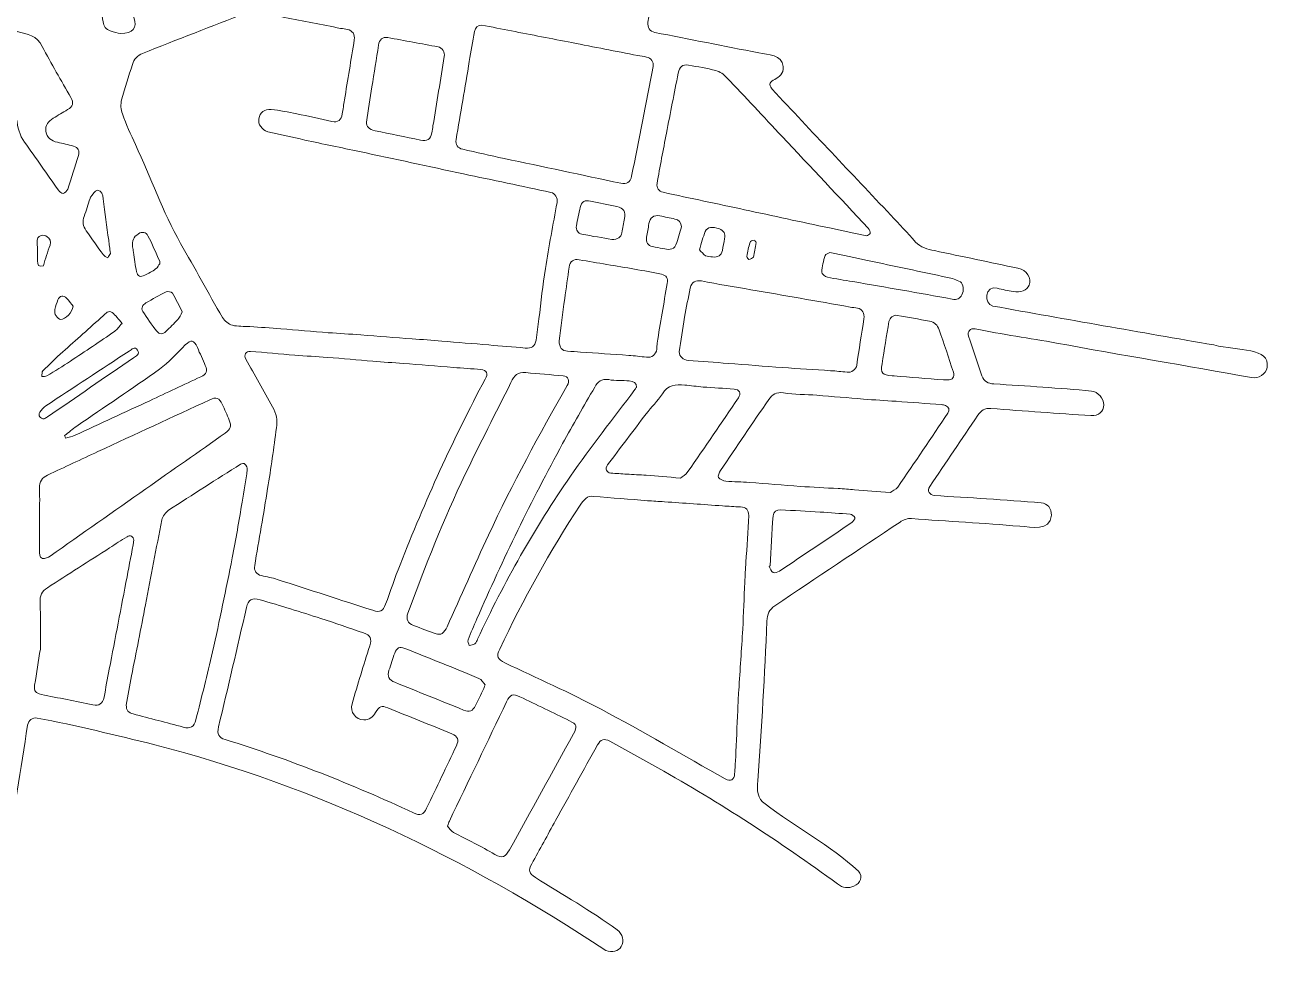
# Model space of a CAD drawing. Header units: centimetres. Extents: x 0 to 243, y -122 to 0.
# Drawn here: x 139 to 243.4, y -121.7 to -42.2 of the extents above; entities that cross this region are included whole.
import ezdxf

# ---------------------------------------------------------------- set-up
doc = ezdxf.new("R2010")
doc.units = ezdxf.units.CM
doc.header["$MEASUREMENT"] = 0
doc.layers.add('Layer 1', color=7, linetype='Continuous', lineweight=0)

msp = doc.modelspace()

# ---------------------------------------------------------------- linework, layer by layer
at = {"layer": 'Layer 1'}
for points, knots in [([(0.38, -96.47), (0.6, -95.97), (0.98, -95.77), (1.52, -95.77), (3.5, -95.76), (5.47, -95.73), (7.45, -95.69), (12.8, -95.57), (18.15, -95.08), (23.46, -94.4), (23.82, -94.34), (24.03, -93.98), (23.96, -93.6), (23.58, -91.36), (23.23, -89.11), (22.88, -86.87), (22.82, -86.51), (22.49, -86.22), (22.04, -86.41), (19.2, -87.61), (16.34, -88.74), (13.5, -89.94), (11.76, -90.75), (10.23, -91.97), (8.63, -93.03), (8.19, -93.32), (7.71, -93.41), (7.25, -93.15), (6.65, -92.81), (6.68, -91.93), (7.32, -91.48), (12.34, -88.02), (17.31, -84.5), (22.03, -80.62), (25.75, -77.58), (25.19, -78.75), (22.47, -75.27), (21.63, -74.26), (20.78, -73.25), (19.95, -72.22), (19.55, -71.73), (19.3, -71.68), (18.77, -72), (16.49, -73.39), (14.21, -74.78), (11.92, -76.16), (11.29, -76.54), (10.75, -76.49), (10.38, -76.07), (9.96, -75.61), (10.03, -74.97), (10.61, -74.57), (23.29, -67.44), (34.66, -57.93), (43.49, -46.32), (43.82, -45.89), (43.8, -45.6), (43.37, -45.26), (34.62, -38.23), (25.87, -31.2), (17.12, -24.17), (15.27, -22.68), (13.42, -21.19), (11.57, -19.7), (11.05, -19.28), (10.86, -18.84), (11.02, -18.36), (11.6, -16.84), (13.01, -18.37), (13.78, -18.89), (16.59, -21.13), (19.38, -23.39), (22.18, -25.64), (22.49, -25.89), (22.82, -25.92), (23.17, -25.82), (27.45, -24.66), (31.72, -23.46), (36.01, -22.33), (36.59, -22.17), (36.75, -21.89), (36.61, -21.3), (36.24, -19.83), (35.87, -18.35), (35.5, -16.88), (35.37, -16.38), (35.05, -16.2), (34.56, -16.34), (31.81, -17.09), (29.07, -17.85), (26.32, -18.59), (25.85, -18.72), (25.37, -18.86), (24.95, -18.44), (24.37, -17.85), (24.47, -16.99), (25.23, -16.7), (33.04, -14.38), (40.95, -12.39), (48.8, -10.21), (49.35, -10.06), (49.53, -9.76), (49.38, -9.21), (49.11, -8.21), (48.83, -7.2), (48.54, -6.2), (48.4, -5.69), (48.12, -5.53), (47.65, -5.66), (44.07, -6.67), (40.48, -7.68), (36.9, -8.69), (34.74, -9.3), (32.58, -9.91), (30.42, -10.51), (29.69, -10.83), (28.68, -9.93), (29.17, -9.21), (29.39, -8.92), (29.71, -8.64), (30.03, -8.54), (38.93, -6.06), (47.79, -3.41), (56.72, -1.1), (58.81, -0.87), (57.71, -4.34), (59.34, -3.94), (61.73, -3.3), (64.11, -2.65), (66.5, -2.01), (66.97, -1.88), (67.45, -1.72), (67.88, -2.14), (69.36, -3.94), (66.36, -4.24), (65.21, -4.61), (63.49, -5.08), (61.77, -5.54), (60.06, -6.01), (59.46, -6.17), (59.33, -6.44), (59.51, -7.07), (59.65, -7.54), (59.77, -8.02), (59.92, -8.49), (60.07, -8.97), (60.38, -9.13), (60.85, -8.99), (62.21, -8.61), (63.58, -8.23), (64.94, -7.86), (66.19, -7.45), (66.9, -9.39), (65.63, -9.85), (64.78, -10.15), (63.9, -10.38), (63.04, -10.63), (62.5, -10.79), (61.96, -10.92), (61.43, -11.07), (60.97, -11.2), (60.79, -11.52), (60.93, -11.98), (61.17, -12.8), (61.41, -13.63), (61.65, -14.45), (61.82, -15.02), (62.11, -15.17), (62.65, -15.02), (73.12, -12.16), (83.59, -9.3), (94.05, -6.43), (94.85, -6.21), (94.95, -6.05), (94.75, -5.25), (94.45, -4.09), (94.14, -2.92), (93.85, -1.76), (93.68, -1.11), (93.92, -0.51), (94.37, -0.33), (94.95, -0.11), (95.56, -0.51), (95.76, -1.24), (95.97, -1.87), (95.97, -2.83), (96.78, -2.99), (111.83, -6.73), (116.97, -12.9), (126.98, -23.62), (127.61, -24.2), (128.17, -25.18), (129.1, -25.26), (131.53, -25.24), (133.97, -25.18), (136.41, -25.14), (137.27, -25.12), (138.13, -25.13), (138.99, -25.07), (139.3, -25.05), (139.65, -24.95), (139.91, -24.78), (140.27, -24.54), (140.57, -24.19), (140.88, -23.88), (141.15, -23.6), (141.14, -23.29), (140.89, -23), (139.49, -21.31), (138.08, -19.63), (136.68, -17.93), (136, -16.86), (133.13, -14.68), (135.33, -13.84), (136.7, -13.48), (137.37, -16.49), (138.45, -15.46), (143.29, -11.72), (148.11, -7.96), (152.97, -4.25), (153.51, -3.84), (154.05, -3.81), (154.43, -4.13), (155.08, -4.68), (154.91, -5.47), (154.35, -5.91), (152.66, -7.25), (150.94, -8.55), (149.24, -9.87), (148.85, -10.16), (148.78, -10.49), (149.09, -10.88), (150.31, -12.41), (151.51, -13.95), (152.76, -15.45), (153.14, -15.88), (153.33, -15.9), (153.76, -15.55), (157.47, -12.59), (161.16, -9.58), (164.87, -6.62), (165.28, -6.29), (165.74, -5.99), (166.33, -6.07), (166.64, -6.11), (166.82, -6.21), (166.85, -6.55), (166.92, -7.22), (166.76, -7.72), (166.18, -8.16), (163.78, -10.04), (161.42, -11.98), (159.04, -13.89), (158.2, -14.56), (157.36, -15.23), (156.52, -15.89), (156.02, -16.29), (155.98, -16.55), (156.38, -17.06), (159.5, -21.15), (162.59, -25.29), (165.74, -29.36), (166.06, -29.78), (166.33, -29.84), (166.74, -29.54), (175.52, -22.96), (184.31, -16.39), (193.1, -9.82), (197.15, -6.84), (201.13, -3.73), (205.23, -0.82), (205.81, -0.47), (206.38, -0.63), (206.69, -1.17), (206.94, -1.61), (206.78, -2.3), (206.32, -2.64), (204.13, -4.29), (201.93, -5.93), (199.73, -7.57), (197.58, -9.18), (195.43, -10.79), (193.28, -12.4), (192.76, -12.79), (192.71, -13.08), (193.05, -13.63), (196.45, -19.19), (199.85, -24.76), (203.25, -30.33), (203.54, -30.8), (203.9, -31.04), (204.49, -31.03), (207.88, -30.94), (211.28, -31.11), (214.67, -31.29), (215.12, -31.31), (215.58, -31.4), (215.81, -31.87), (216.12, -32.5), (215.65, -33.22), (214.91, -33.23), (214.41, -33.23), (213.9, -33.18), (213.39, -33.16), (206.8, -32.93), (200.19, -32.75), (193.6, -33.35), (192.98, -33.4), (192.77, -33.64), (192.6, -34.54), (192.14, -37.01), (191.69, -39.48), (191.24, -41.95), (191.17, -42.37), (191.41, -42.72), (191.81, -42.8), (194.72, -43.37), (197.62, -43.95), (200.53, -44.51), (201.34, -44.66), (202.47, -44.67), (202.57, -45.65), (202.73, -46.95), (200.86, -46.63), (201.67, -47.57), (204.96, -51.12), (208.3, -54.61), (211.61, -58.14), (212.31, -58.89), (213.01, -59.64), (213.69, -60.39), (214.12, -60.87), (214.7, -60.99), (215.27, -61.11), (217.61, -61.61), (219.95, -62.09), (222.28, -62.59), (223.02, -62.75), (223.44, -63.4), (223.21, -64.01), (223.05, -64.44), (222.5, -64.67), (221.88, -64.55), (221.43, -64.47), (220.98, -64.37), (220.53, -64.27), (219.55, -63.98), (219.34, -65.61), (220.18, -65.76), (226.35, -66.89), (232.53, -67.95), (238.71, -69.03), (240.77, -69.55), (243.44, -69.21), (243.19, -70.91), (243.07, -71.48), (242.49, -71.87), (241.88, -71.77), (236.44, -70.77), (230.97, -69.88), (225.53, -68.87), (223.25, -68.47), (220.97, -68.14), (218.7, -67.68), (218.29, -67.6), (218.01, -67.89), (218.14, -68.28), (218.51, -69.39), (218.88, -70.5), (219.25, -71.61), (219.42, -72.09), (219.8, -72.27), (220.27, -72.3), (223, -72.48), (225.73, -72.64), (228.45, -72.9), (228.97, -72.95), (229.5, -73.54), (229.49, -74.05), (229.47, -74.62), (229.06, -75), (228.41, -74.96), (225.61, -74.78), (222.81, -74.57), (220.02, -74.36), (219.51, -74.29), (219.18, -74.55), (218.92, -74.93), (217.57, -76.92), (216.22, -78.91), (214.89, -80.9), (214.6, -81.3), (214.89, -81.61), (215.28, -81.66), (216.73, -81.77), (218.19, -81.84), (219.65, -81.94), (221.18, -82.04), (222.7, -82.16), (224.23, -82.28), (224.77, -82.32), (225.11, -82.74), (225.09, -83.32), (224.98, -84.76), (223.4, -84.26), (222.43, -84.25), (219.41, -83.97), (216.38, -83.84), (213.36, -83.59), (213.04, -83.57), (212.66, -83.71), (212.39, -83.89), (208.88, -86.22), (205.39, -88.57), (201.89, -90.91), (201.42, -91.22), (201.24, -91.64), (201.22, -92.2), (201.05, -96.68), (200.76, -101.15), (200.47, -105.62), (200.36, -106.35), (200.4, -107.12), (201.07, -107.55), (203.63, -109.48), (206.52, -111.01), (208.89, -113.18), (209.3, -113.65), (209.1, -114.21), (208.52, -114.45), (208.03, -114.66), (207.61, -114.6), (207.15, -114.26), (202.31, -110.72), (197.29, -107.46), (192.07, -104.51), (190.74, -103.75), (189.39, -103.03), (188.04, -102.29), (187.56, -102.03), (187.28, -102.11), (187, -102.6), (185.83, -104.71), (184.66, -106.82), (183.49, -108.93), (182.82, -110.15), (182.16, -111.36), (181.49, -112.57), (181.18, -113.14), (181.24, -113.37), (181.79, -113.72), (184.08, -115.18), (186.46, -116.5), (188.65, -118.11), (189.12, -118.46), (189.26, -119.07), (189, -119.5), (188.76, -119.91), (188.23, -120.06), (187.69, -119.84), (176.07, -112.12), (163.38, -106.05), (149.85, -102.58), (146.57, -101.8), (143.3, -100.94), (139.98, -100.34), (139.6, -100.28), (139.25, -100.53), (139.19, -100.93), (138.61, -104.63), (138.02, -108.32), (137.4, -112.01), (137.17, -113.19), (135.48, -113.22), (135.55, -111.88), (135.77, -109.82), (136.15, -107.78), (136.46, -105.73), (136.49, -105.58), (136.42, -105.32), (136.31, -105.26), (131.32, -107.77), (126.38, -111.8), (121.46, -114.76), (120.76, -115.21), (120.67, -115.84), (120.65, -116.55), (120.61, -117.89), (120.59, -119.24), (120.56, -120.58), (120.55, -121.22), (120.16, -121.66), (119.6, -121.65), (119.06, -121.64), (118.69, -121.23), (118.71, -120.58), (118.78, -117.93), (118.86, -115.29), (118.96, -112.64), (118.98, -112.08), (118.78, -111.7), (118.29, -111.43), (115.28, -109.79), (112.27, -108.13), (109.27, -106.47), (108.6, -106.1), (108.34, -106.21), (108.12, -106.97), (107.84, -107.91), (107.57, -108.86), (107.27, -109.8), (107.15, -110.17), (107.04, -110.55), (106.54, -110.63), (105.98, -110.72), (105.53, -110.48), (105.29, -110.05), (105.14, -109.77), (105.2, -109.32), (105.29, -108.98), (106.29, -105.45), (107.35, -101.93), (108.39, -98.4), (108.52, -97.97), (108.42, -97.68), (108.1, -97.43), (107.75, -97.16), (107.39, -97.04), (106.98, -97.33), (106.14, -97.92), (105.3, -98.51), (104.45, -99.1), (103.49, -99.77), (102.55, -100.46), (101.56, -101.09), (100.9, -101.51), (100.54, -102.06), (100.35, -102.82), (99.45, -106.25), (98.54, -109.69), (97.59, -113.1), (97.28, -114.05), (96.94, -114.99), (96.54, -115.91), (96.03, -117.17), (94.3, -116.49), (94.71, -115.25), (94.85, -114.72), (95.03, -114.2), (95.19, -113.67), (95.31, -113.27), (95.11, -113), (94.7, -113.05), (94.08, -113.21), (92.92, -113.06), (93.11, -114.02), (93.27, -115.07), (93.45, -116.11), (93.56, -117.17), (93.7, -118.56), (91.9, -118.69), (91.7, -117.32), (91.01, -113.26), (90.08, -109.25), (88.83, -105.32), (88.65, -104.76), (88.41, -104.63), (87.85, -104.8), (86.82, -105.12), (85.8, -105.44), (84.77, -105.76), (84.3, -105.9), (84.13, -106.22), (84.27, -106.69), (84.72, -108.22), (85.19, -109.75), (85.63, -111.29), (85.82, -111.91), (85.59, -112.38), (85.07, -112.56), (83.12, -113.05), (84.07, -109.98), (82.49, -110.49), (77.95, -111.55), (73.41, -112.61), (68.86, -113.67), (68.43, -113.78), (68.22, -114.15), (68.29, -114.61), (68.46, -115.89), (68.61, -117.18), (68.76, -118.46), (68.8, -118.77), (68.84, -119.09), (68.84, -119.4), (68.92, -120.62), (67.14, -120.86), (66.98, -119.59), (66.65, -116.93), (66.26, -114.28), (65.84, -111.64), (65.83, -111), (65.56, -110.53), (64.89, -110.67), (56.17, -112.4), (47.31, -113.47), (38.44, -114.01), (33.27, -114.19), (28.1, -114.42), (22.93, -114.27), (22.57, -114.25), (22.22, -114.14), (22.08, -113.75), (21.93, -113.31), (22.08, -112.89), (22.53, -112.68), (22.85, -112.52), (23.22, -112.42), (23.58, -112.42), (26.18, -112.39), (28.79, -112.42), (31.4, -112.35), (35.19, -111.09), (38.9, -109.33), (42.66, -107.9), (43.25, -107.66), (43.42, -107.4), (43.28, -106.78), (42.65, -103.84), (42, -100.91), (41.37, -97.98), (41.1, -96.75), (40.84, -95.52), (40.58, -94.3), (40.48, -93.84), (40.21, -93.63), (39.75, -93.72), (34.86, -94.72), (29.93, -95.5), (24.98, -96.19), (19.28, -96.9), (13.56, -97.43), (7.82, -97.67), (5.72, -97.74), (3.62, -97.78), (1.52, -97.85), (0.97, -97.87), (0.6, -97.65), (0.38, -97.16), (0.38, -96.93), (0.38, -96.7), (0.38, -96.47)], [0, 0, 0, 0, 1, 1, 1, 2, 2, 2, 3, 3, 3, 4, 4, 4, 5, 5, 5, 6, 6, 6, 7, 7, 7, 8, 8, 8, 9, 9, 9, 10, 10, 10, 11, 11, 11, 12, 12, 12, 13, 13, 13, 14, 14, 14, 15, 15, 15, 16, 16, 16, 17, 17, 17, 18, 18, 18, 19, 19, 19, 20, 20, 20, 21, 21, 21, 22, 22, 22, 23, 23, 23, 24, 24, 24, 25, 25, 25, 26, 26, 26, 27, 27, 27, 28, 28, 28, 29, 29, 29, 30, 30, 30, 31, 31, 31, 32, 32, 32, 33, 33, 33, 34, 34, 34, 35, 35, 35, 36, 36, 36, 37, 37, 37, 38, 38, 38, 39, 39, 39, 40, 40, 40, 41, 41, 41, 42, 42, 42, 43, 43, 43, 44, 44, 44, 45, 45, 45, 46, 46, 46, 47, 47, 47, 48, 48, 48, 49, 49, 49, 50, 50, 50, 51, 51, 51, 52, 52, 52, 53, 53, 53, 54, 54, 54, 55, 55, 55, 56, 56, 56, 57, 57, 57, 58, 58, 58, 59, 59, 59, 60, 60, 60, 61, 61, 61, 62, 62, 62, 63, 63, 63, 64, 64, 64, 65, 65, 65, 66, 66, 66, 67, 67, 67, 68, 68, 68, 69, 69, 69, 70, 70, 70, 71, 71, 71, 72, 72, 72, 73, 73, 73, 74, 74, 74, 75, 75, 75, 76, 76, 76, 77, 77, 77, 78, 78, 78, 79, 79, 79, 80, 80, 80, 81, 81, 81, 82, 82, 82, 83, 83, 83, 84, 84, 84, 85, 85, 85, 86, 86, 86, 87, 87, 87, 88, 88, 88, 89, 89, 89, 90, 90, 90, 91, 91, 91, 92, 92, 92, 93, 93, 93, 94, 94, 94, 95, 95, 95, 96, 96, 96, 97, 97, 97, 98, 98, 98, 99, 99, 99, 100, 100, 100, 101, 101, 101, 102, 102, 102, 103, 103, 103, 104, 104, 104, 105, 105, 105, 106, 106, 106, 107, 107, 107, 108, 108, 108, 109, 109, 109, 110, 110, 110, 111, 111, 111, 112, 112, 112, 113, 113, 113, 114, 114, 114, 115, 115, 115, 116, 116, 116, 117, 117, 117, 118, 118, 118, 119, 119, 119, 120, 120, 120, 121, 121, 121, 122, 122, 122, 123, 123, 123, 124, 124, 124, 125, 125, 125, 126, 126, 126, 127, 127, 127, 128, 128, 128, 129, 129, 129, 130, 130, 130, 131, 131, 131, 132, 132, 132, 133, 133, 133, 134, 134, 134, 135, 135, 135, 136, 136, 136, 137, 137, 137, 138, 138, 138, 139, 139, 139, 140, 140, 140, 141, 141, 141, 142, 142, 142, 143, 143, 143, 144, 144, 144, 145, 145, 145, 146, 146, 146, 147, 147, 147, 148, 148, 148, 149, 149, 149, 150, 150, 150, 151, 151, 151, 152, 152, 152, 153, 153, 153, 154, 154, 154, 155, 155, 155, 156, 156, 156, 157, 157, 157, 158, 158, 158, 159, 159, 159, 160, 160, 160, 161, 161, 161, 162, 162, 162, 163, 163, 163, 164, 164, 164, 165, 165, 165, 166, 166, 166, 167, 167, 167, 168, 168, 168, 169, 169, 169, 170, 170, 170, 171, 171, 171, 172, 172, 172, 173, 173, 173, 174, 174, 174, 175, 175, 175, 176, 176, 176, 177, 177, 177, 178, 178, 178, 179, 179, 179, 180, 180, 180, 181, 181, 181, 182, 182, 182, 183, 183, 183, 184, 184, 184, 185, 185, 185, 186, 186, 186, 187, 187, 187, 188, 188, 188, 189, 189, 189, 190, 190, 190, 191, 191, 191, 192, 192, 192, 193, 193, 193, 194, 194, 194, 195, 195, 195, 196, 196, 196, 197, 197, 197, 198, 198, 198, 199, 199, 199, 200, 200, 200, 201, 201, 201, 202, 202, 202, 203, 203, 203, 204, 204, 204, 205, 205, 205, 206, 206, 206, 207, 207, 207, 208, 208, 208, 209, 209, 209, 210, 210, 210, 211, 211, 211, 212, 212, 212, 213, 213, 213, 214, 214, 214, 215, 215, 215, 216, 216, 216, 217, 217, 217, 217]), ([(146.95, -42.89), (148.07, -42.89), (148.39, -42.45), (148.1, -41.54), (147.95, -41.09), (147.79, -40.63), (147.65, -40.17), (147.54, -39.81), (147.38, -39.5), (146.94, -39.53), (146.11, -39.6), (145.4, -40.05), (145.36, -40.51), (145.35, -40.65), (145.35, -40.8), (145.37, -40.94), (145.41, -41.26), (145.48, -41.58), (145.52, -41.9), (145.56, -42.29), (145.78, -42.54), (146.11, -42.67), (146.44, -42.79), (146.78, -42.84), (146.95, -42.89)], [0, 0, 0, 0, 1, 1, 1, 2, 2, 2, 3, 3, 3, 4, 4, 4, 5, 5, 5, 6, 6, 6, 7, 7, 7, 8, 8, 8, 8]), ([(158.11, -41.05), (157.89, -41.09), (157.7, -41.08), (157.54, -41.15), (154.64, -42.28), (151.73, -43.42), (148.83, -44.56), (148.4, -44.73), (148.12, -45.04), (147.98, -45.49), (147.68, -46.48), (147.33, -47.46), (147.07, -48.46), (146.98, -48.82), (147.01, -49.28), (147.14, -49.64), (147.46, -50.52), (147.85, -51.37), (148.24, -52.22), (149.51, -54.98), (150.53, -57.86), (152.03, -60.51), (153.21, -62.58), (154.35, -64.67), (155.54, -66.73), (155.71, -67.01), (156.05, -67.29), (156.37, -67.37), (156.83, -67.5), (157.34, -67.45), (157.83, -67.49), (158.7, -67.54), (159.57, -67.6), (160.43, -67.67), (161.76, -67.78), (163.09, -67.9), (164.42, -68), (165.32, -68.07), (166.24, -68.11), (167.15, -68.18), (168.59, -68.29), (170.02, -68.41), (171.46, -68.52), (172.29, -68.58), (173.12, -68.63), (173.94, -68.7), (175.25, -68.81), (176.57, -68.92), (177.88, -69.03), (178.9, -69.12), (179.92, -69.19), (180.94, -69.29), (181.47, -69.34), (181.76, -69.17), (181.85, -68.62), (181.95, -68.03), (182.02, -67.43), (182.09, -66.84), (182.27, -65.43), (182.41, -64.01), (182.63, -62.61), (182.92, -60.76), (183.28, -58.92), (183.61, -57.08), (183.68, -56.69), (183.46, -56.3), (183.09, -56.23), (180.65, -55.71), (178.21, -55.19), (175.76, -54.67), (172.85, -54.05), (169.95, -53.42), (167.04, -52.8), (165.51, -52.48), (163.98, -52.16), (162.45, -51.83), (161.41, -51.6), (160.37, -51.39), (159.34, -51.13), (158.83, -51.01), (158.51, -50.48), (158.59, -50.04), (158.68, -49.54), (159.07, -49.21), (159.63, -49.27), (160.35, -49.34), (161.06, -49.49), (161.77, -49.63), (162.76, -49.83), (163.74, -50.07), (164.72, -50.28), (165.22, -50.38), (165.52, -50.15), (165.59, -49.64), (165.65, -49.25), (165.71, -48.86), (165.77, -48.47), (166.05, -46.78), (166.33, -45.1), (166.6, -43.41), (166.67, -42.98), (166.43, -42.63), (166.03, -42.55), (165.84, -42.51), (165.65, -42.49), (165.45, -42.46), (163.89, -42.15), (162.32, -41.84), (160.75, -41.54), (159.86, -41.37), (158.97, -41.21), (158.11, -41.05)], [0, 0, 0, 0, 1, 1, 1, 2, 2, 2, 3, 3, 3, 4, 4, 4, 5, 5, 5, 6, 6, 6, 7, 7, 7, 8, 8, 8, 9, 9, 9, 10, 10, 10, 11, 11, 11, 12, 12, 12, 13, 13, 13, 14, 14, 14, 15, 15, 15, 16, 16, 16, 17, 17, 17, 18, 18, 18, 19, 19, 19, 20, 20, 20, 21, 21, 21, 22, 22, 22, 23, 23, 23, 24, 24, 24, 25, 25, 25, 26, 26, 26, 27, 27, 27, 28, 28, 28, 29, 29, 29, 30, 30, 30, 31, 31, 31, 32, 32, 32, 33, 33, 33, 34, 34, 34, 35, 35, 35, 36, 36, 36, 37, 37, 37, 37]), ([(138.3, -42.72), (138.19, -42.82), (137.93, -42.92), (137.87, -43.1), (137.58, -43.89), (137.26, -44.67), (137.44, -45.56), (137.75, -47.06), (137.98, -48.57), (138.25, -50.07), (138.38, -50.75), (138.5, -51.42), (138.93, -52.01), (139.9, -53.34), (140.82, -54.7), (141.77, -56.04), (141.86, -56.18), (142.06, -56.34), (142.17, -56.32), (142.32, -56.29), (142.5, -56.1), (142.55, -55.95), (142.87, -55.01), (143.16, -54.06), (143.45, -53.12), (143.57, -52.73), (143.43, -52.46), (143.03, -52.35), (142.59, -52.22), (142.14, -52.12), (141.69, -52.02), (141.18, -51.91), (140.8, -51.65), (140.72, -51.11), (140.64, -50.6), (140.94, -50.25), (141.34, -50), (141.74, -49.75), (142.14, -49.53), (142.54, -49.28), (142.99, -49.01), (143.07, -48.72), (142.82, -48.27), (142.01, -46.84), (141.16, -45.43), (140.42, -43.97), (139.97, -43.08), (139.19, -42.93), (138.3, -42.72)], [0, 0, 0, 0, 1, 1, 1, 2, 2, 2, 3, 3, 3, 4, 4, 4, 5, 5, 5, 6, 6, 6, 7, 7, 7, 8, 8, 8, 9, 9, 9, 10, 10, 10, 11, 11, 11, 12, 12, 12, 13, 13, 13, 14, 14, 14, 15, 15, 15, 16, 16, 16, 16]), ([(177.3, -42.19), (176.97, -42.2), (176.74, -42.38), (176.68, -42.73), (176.53, -43.56), (176.39, -44.4), (176.25, -45.23), (175.88, -47.42), (175.51, -49.6), (175.14, -51.79), (175.07, -52.21), (175.26, -52.51), (175.7, -52.61), (176.86, -52.87), (178.01, -53.13), (179.17, -53.38), (182.43, -54.07), (185.7, -54.76), (188.96, -55.46), (189.45, -55.56), (189.77, -55.37), (189.87, -54.87), (190.47, -51.8), (191.07, -48.73), (191.67, -45.66), (191.74, -45.28), (191.5, -44.94), (191.12, -44.87), (190.88, -44.82), (190.63, -44.78), (190.38, -44.74), (188.54, -44.38), (186.7, -44.02), (184.86, -43.66), (183.16, -43.33), (181.47, -43), (179.78, -42.67), (178.96, -42.51), (178.14, -42.35), (177.3, -42.19)], [0, 0, 0, 0, 1, 1, 1, 2, 2, 2, 3, 3, 3, 4, 4, 4, 5, 5, 5, 6, 6, 6, 7, 7, 7, 8, 8, 8, 9, 9, 9, 10, 10, 10, 11, 11, 11, 12, 12, 12, 13, 13, 13, 13]), ([(167.62, -50.32), (167.6, -50.68), (167.84, -50.95), (168.34, -51.05), (169.61, -51.32), (170.88, -51.58), (172.15, -51.84), (172.72, -51.96), (172.98, -51.79), (173.11, -51.22), (173.15, -51.03), (173.17, -50.83), (173.2, -50.63), (173.52, -48.7), (173.83, -46.76), (174.15, -44.83), (174.21, -44.46), (173.99, -44.08), (173.63, -44.01), (172.23, -43.75), (170.82, -43.49), (169.41, -43.23), (168.97, -43.16), (168.7, -43.41), (168.63, -43.87), (168.46, -45.04), (168.26, -46.21), (168.08, -47.38), (167.93, -48.34), (167.78, -49.3), (167.62, -50.32)], [0, 0, 0, 0, 1, 1, 1, 2, 2, 2, 3, 3, 3, 4, 4, 4, 5, 5, 5, 6, 6, 6, 7, 7, 7, 8, 8, 8, 9, 9, 9, 10, 10, 10, 10]), ([(209.59, -59.87), (209.66, -59.83), (209.86, -59.77), (209.88, -59.67), (209.9, -59.54), (209.82, -59.35), (209.72, -59.24), (207.32, -56.66), (204.9, -54.1), (202.49, -51.53), (200.94, -49.88), (199.4, -48.22), (197.84, -46.59), (197.6, -46.33), (197.27, -46.09), (196.94, -46), (196.19, -45.8), (195.42, -45.69), (194.65, -45.55), (194.13, -45.46), (193.87, -45.68), (193.77, -46.22), (193.45, -47.9), (193.11, -49.57), (192.79, -51.25), (192.52, -52.66), (192.25, -54.07), (192, -55.49), (191.93, -55.84), (192.16, -56.14), (192.51, -56.22), (194.79, -56.71), (197.07, -57.19), (199.35, -57.68), (201.72, -58.19), (204.09, -58.71), (206.47, -59.21), (207.48, -59.43), (208.49, -59.64), (209.59, -59.87)], [0, 0, 0, 0, 1, 1, 1, 2, 2, 2, 3, 3, 3, 4, 4, 4, 5, 5, 5, 6, 6, 6, 7, 7, 7, 8, 8, 8, 9, 9, 9, 10, 10, 10, 11, 11, 11, 12, 12, 12, 13, 13, 13, 13]), ([(146.14, -61.36), (146.08, -60.92), (146.04, -60.58), (145.99, -60.24), (145.84, -59.09), (145.67, -57.94), (145.54, -56.78), (145.5, -56.42), (145.4, -56.06), (145.04, -56.05), (144.85, -56.05), (144.65, -56.42), (144.46, -56.62), (144.43, -56.65), (144.44, -56.7), (144.43, -56.74), (144.26, -57.24), (144.11, -57.75), (143.93, -58.24), (143.76, -58.68), (143.84, -59.06), (144.11, -59.44), (144.59, -60.11), (145.05, -60.79), (145.53, -61.45), (145.62, -61.57), (145.78, -61.64), (145.91, -61.72), (146, -61.58), (146.09, -61.44), (146.14, -61.36)], [0, 0, 0, 0, 1, 1, 1, 2, 2, 2, 3, 3, 3, 4, 4, 4, 5, 5, 5, 6, 6, 6, 7, 7, 7, 8, 8, 8, 9, 9, 9, 10, 10, 10, 10]), ([(188.2, -60.17), (188.7, -60.2), (188.97, -59.98), (189.04, -59.61), (189.11, -59.21), (189.2, -58.81), (189.28, -58.41), (189.39, -57.86), (189.18, -57.54), (188.63, -57.42), (187.89, -57.27), (187.15, -57.12), (186.42, -56.96), (185.94, -56.85), (185.67, -56.99), (185.56, -57.48), (185.44, -57.99), (185.32, -58.5), (185.23, -59.02), (185.17, -59.38), (185.37, -59.66), (185.7, -59.73), (186.57, -59.91), (187.45, -60.04), (188.2, -60.17)], [0, 0, 0, 0, 1, 1, 1, 2, 2, 2, 3, 3, 3, 4, 4, 4, 5, 5, 5, 6, 6, 6, 7, 7, 7, 8, 8, 8, 8]), ([(194.05, -59.11), (194, -58.75), (193.82, -58.53), (193.5, -58.46), (193.08, -58.37), (192.66, -58.28), (192.23, -58.2), (191.72, -58.1), (191.41, -58.33), (191.32, -58.85), (191.26, -59.23), (191.2, -59.6), (191.12, -59.97), (191.04, -60.39), (191.23, -60.7), (191.63, -60.78), (191.92, -60.83), (192.2, -60.9), (192.49, -60.94), (192.9, -61.01), (193.37, -61.13), (193.58, -60.63), (193.79, -60.14), (193.9, -59.61), (194.05, -59.11)], [0, 0, 0, 0, 1, 1, 1, 2, 2, 2, 3, 3, 3, 4, 4, 4, 5, 5, 5, 6, 6, 6, 7, 7, 7, 8, 8, 8, 8]), ([(150.27, -62.23), (150.27, -62.07), (150.28, -62.04), (150.27, -62.01), (149.94, -61.29), (149.65, -60.55), (149.28, -59.86), (149.13, -59.58), (148.82, -59.48), (148.48, -59.7), (148.08, -59.96), (147.92, -60.3), (148, -60.79), (148.02, -60.94), (148.05, -61.1), (148.07, -61.25), (148.15, -61.79), (148.21, -62.34), (148.33, -62.88), (148.41, -63.27), (148.67, -63.37), (149.02, -63.18), (149.33, -63.02), (149.65, -62.86), (149.93, -62.65), (150.1, -62.53), (150.2, -62.32), (150.27, -62.23)], [0, 0, 0, 0, 1, 1, 1, 2, 2, 2, 3, 3, 3, 4, 4, 4, 5, 5, 5, 6, 6, 6, 7, 7, 7, 8, 8, 8, 9, 9, 9, 9]), ([(195.56, -61.06), (195.72, -61.21), (195.87, -61.42), (196.08, -61.54), (196.24, -61.63), (196.46, -61.61), (196.65, -61.64), (197.1, -61.7), (197.39, -61.52), (197.48, -61.1), (197.56, -60.77), (197.6, -60.44), (197.67, -60.11), (197.77, -59.69), (197.6, -59.44), (197.23, -59.29), (196.64, -59.07), (196.22, -59.12), (196.05, -59.51), (195.85, -59.97), (195.74, -60.47), (195.56, -61.06)], [0, 0, 0, 0, 1, 1, 1, 2, 2, 2, 3, 3, 3, 4, 4, 4, 5, 5, 5, 6, 6, 6, 7, 7, 7, 7]), ([(140.51, -62.39), (140.7, -61.8), (140.85, -61.21), (141.07, -60.65), (141.19, -60.32), (141.05, -60.11), (140.84, -59.95), (140.71, -59.84), (140.48, -59.78), (140.32, -59.83), (140.06, -59.9), (139.98, -60.15), (139.99, -60.44), (140.02, -60.95), (140.03, -61.46), (140.02, -61.98), (140.01, -62.33), (140.12, -62.49), (140.51, -62.39)], [0, 0, 0, 0, 1, 1, 1, 2, 2, 2, 3, 3, 3, 4, 4, 4, 5, 5, 5, 6, 6, 6, 6]), ([(200.33, -60.42), (200.28, -60.37), (200.21, -60.23), (200.15, -60.24), (200.02, -60.25), (199.83, -60.32), (199.8, -60.41), (199.68, -60.8), (199.6, -61.2), (199.54, -61.6), (199.53, -61.68), (199.67, -61.88), (199.7, -61.87), (199.84, -61.82), (200.04, -61.76), (200.08, -61.65), (200.19, -61.28), (200.24, -60.89), (200.33, -60.42)], [0, 0, 0, 0, 1, 1, 1, 2, 2, 2, 3, 3, 3, 4, 4, 4, 5, 5, 5, 6, 6, 6, 6]), ([(206.5, -61.26), (206.39, -61.33), (206.14, -61.4), (206.1, -61.53), (205.96, -61.98), (205.85, -62.45), (205.82, -62.92), (205.82, -63.06), (206.1, -63.3), (206.29, -63.34), (206.99, -63.5), (207.71, -63.58), (208.42, -63.71), (211.2, -64.19), (213.99, -64.67), (216.76, -65.18), (217.18, -65.26), (217.4, -65.14), (217.58, -64.82), (217.76, -64.5), (217.72, -63.9), (217.45, -63.74), (217.12, -63.55), (216.74, -63.44), (216.36, -63.36), (214.13, -62.88), (211.89, -62.41), (209.66, -61.94), (208.64, -61.72), (207.61, -61.5), (206.5, -61.26)], [0, 0, 0, 0, 1, 1, 1, 2, 2, 2, 3, 3, 3, 4, 4, 4, 5, 5, 5, 6, 6, 6, 7, 7, 7, 8, 8, 8, 9, 9, 9, 10, 10, 10, 10]), ([(183.79, -68.67), (183.78, -69.26), (184.03, -69.53), (184.5, -69.55), (184.86, -69.57), (185.22, -69.61), (185.59, -69.63), (186.93, -69.72), (188.27, -69.8), (189.62, -69.9), (190.12, -69.93), (190.62, -70), (191.12, -70.06), (191.56, -70.12), (191.92, -69.84), (191.98, -69.38), (192.01, -69.21), (191.98, -69.04), (192.01, -68.87), (192.28, -67.2), (192.57, -65.54), (192.85, -63.87), (192.92, -63.43), (192.8, -63.19), (192.37, -63.1), (191.62, -62.94), (190.87, -62.8), (190.12, -62.67), (188.57, -62.4), (187.02, -62.15), (185.47, -61.88), (185, -61.79), (184.69, -62.02), (184.63, -62.49), (184.51, -63.38), (184.37, -64.26), (184.25, -65.14), (184.08, -66.36), (183.93, -67.57), (183.79, -68.67)], [0, 0, 0, 0, 1, 1, 1, 2, 2, 2, 3, 3, 3, 4, 4, 4, 5, 5, 5, 6, 6, 6, 7, 7, 7, 8, 8, 8, 9, 9, 9, 10, 10, 10, 11, 11, 11, 12, 12, 12, 13, 13, 13, 13]), ([(193.86, -69.6), (193.86, -69.99), (194.2, -70.29), (194.61, -70.32), (195.73, -70.41), (196.85, -70.49), (197.96, -70.58), (199.49, -70.69), (201.01, -70.82), (202.53, -70.92), (203.87, -71.02), (205.22, -71.1), (206.56, -71.19), (207.02, -71.22), (207.48, -71.26), (207.94, -71.32), (208.31, -71.37), (208.7, -71.09), (208.76, -70.72), (208.95, -69.42), (209.15, -68.12), (209.36, -66.83), (209.43, -66.38), (209.23, -66.02), (208.82, -65.94), (208.62, -65.9), (208.41, -65.89), (208.2, -65.85), (206.81, -65.6), (205.41, -65.36), (204.02, -65.11), (202.63, -64.87), (201.25, -64.63), (199.87, -64.39), (198.48, -64.15), (197.1, -63.92), (195.72, -63.66), (195.24, -63.57), (194.89, -63.76), (194.79, -64.25), (194.62, -65.07), (194.45, -65.89), (194.31, -66.71), (194.14, -67.69), (194, -68.67), (193.86, -69.6)], [0, 0, 0, 0, 1, 1, 1, 2, 2, 2, 3, 3, 3, 4, 4, 4, 5, 5, 5, 6, 6, 6, 7, 7, 7, 8, 8, 8, 9, 9, 9, 10, 10, 10, 11, 11, 11, 12, 12, 12, 13, 13, 13, 14, 14, 14, 15, 15, 15, 15]), ([(152.17, -66.25), (151.89, -65.72), (151.65, -65.18), (151.34, -64.68), (151.27, -64.57), (150.95, -64.51), (150.81, -64.57), (150.23, -64.85), (149.67, -65.18), (149.11, -65.5), (148.83, -65.66), (148.69, -65.94), (148.85, -66.21), (149.21, -66.79), (149.61, -67.34), (150.02, -67.87), (150.24, -68.16), (150.52, -68.15), (150.79, -67.89), (151.12, -67.56), (151.47, -67.25), (151.78, -66.9), (151.93, -66.74), (152.02, -66.51), (152.17, -66.25)], [0, 0, 0, 0, 1, 1, 1, 2, 2, 2, 3, 3, 3, 4, 4, 4, 5, 5, 5, 6, 6, 6, 7, 7, 7, 8, 8, 8, 8]), ([(143, -65.78), (142.87, -65.61), (142.68, -65.34), (142.46, -65.1), (142.21, -64.83), (141.86, -64.9), (141.73, -65.24), (141.63, -65.5), (141.54, -65.77), (141.48, -66.04), (141.39, -66.44), (141.65, -66.85), (141.99, -66.88), (142.32, -66.91), (142.99, -66.29), (143, -65.78)], [0, 0, 0, 0, 1, 1, 1, 2, 2, 2, 3, 3, 3, 4, 4, 4, 5, 5, 5, 5]), ([(147.11, -67.22), (146.8, -66.87), (146.58, -66.52), (146.28, -66.3), (145.99, -66.1), (145.74, -66.38), (145.52, -66.59), (144.39, -67.6), (143.26, -68.61), (142.13, -69.62), (141.57, -70.14), (141.01, -70.66), (140.47, -71.2), (140.38, -71.29), (140.41, -71.51), (140.38, -71.67), (140.53, -71.66), (140.7, -71.69), (140.81, -71.62), (141.48, -71.23), (142.13, -70.81), (142.78, -70.39), (144.02, -69.56), (145.26, -68.74), (146.49, -67.89), (146.71, -67.74), (146.86, -67.49), (147.11, -67.22)], [0, 0, 0, 0, 1, 1, 1, 2, 2, 2, 3, 3, 3, 4, 4, 4, 5, 5, 5, 6, 6, 6, 7, 7, 7, 8, 8, 8, 9, 9, 9, 9]), ([(216.03, -71.97), (216.03, -71.97), (216.03, -71.96), (216.03, -71.96), (216.14, -71.96), (216.25, -71.96), (216.37, -71.96), (216.8, -71.96), (217, -71.71), (216.87, -71.31), (216.47, -70.12), (216.08, -68.93), (215.67, -67.75), (215.53, -67.38), (215.29, -67.1), (214.86, -67.03), (213.96, -66.88), (213.06, -66.69), (212.16, -66.55), (211.82, -66.49), (211.52, -66.74), (211.46, -67.07), (211.26, -68.25), (211.06, -69.43), (210.88, -70.62), (210.75, -71.4), (210.91, -71.57), (211.72, -71.61), (211.77, -71.62), (211.83, -71.62), (211.89, -71.63), (213.27, -71.74), (214.65, -71.86), (216.03, -71.97)], [0, 0, 0, 0, 1, 1, 1, 2, 2, 2, 3, 3, 3, 4, 4, 4, 5, 5, 5, 6, 6, 6, 7, 7, 7, 8, 8, 8, 9, 9, 9, 10, 10, 10, 11, 11, 11, 11]), ([(142.29, -76.64), (142.31, -76.7), (142.34, -76.77), (142.37, -76.84), (142.64, -76.76), (142.92, -76.71), (143.17, -76.6), (145.26, -75.64), (147.34, -74.67), (149.43, -73.71), (150.86, -73.04), (152.29, -72.38), (153.72, -71.7), (154.2, -71.48), (154.29, -71.22), (154.1, -70.76), (153.88, -70.26), (153.65, -69.75), (153.43, -69.25), (153.14, -68.59), (152.92, -68.56), (152.42, -69.03), (151.71, -69.72), (151.05, -70.49), (150.25, -71.06), (147.97, -72.69), (145.62, -74.25), (143.31, -75.84), (142.95, -76.09), (142.63, -76.37), (142.29, -76.64)], [0, 0, 0, 0, 1, 1, 1, 2, 2, 2, 3, 3, 3, 4, 4, 4, 5, 5, 5, 6, 6, 6, 7, 7, 7, 8, 8, 8, 9, 9, 9, 10, 10, 10, 10]), ([(140.59, -75.23), (140.65, -75.19), (140.76, -75.13), (140.86, -75.06), (143.27, -73.41), (145.67, -71.76), (148.07, -70.11), (148.3, -69.96), (148.63, -69.8), (148.41, -69.46), (148.17, -69.08), (147.91, -69.42), (147.7, -69.55), (145.37, -71.07), (143.04, -72.6), (140.72, -74.14), (140.52, -74.27), (140.34, -74.47), (140.21, -74.68), (140.04, -74.93), (140.24, -75.23), (140.59, -75.23)], [0, 0, 0, 0, 1, 1, 1, 2, 2, 2, 3, 3, 3, 4, 4, 4, 5, 5, 5, 6, 6, 6, 7, 7, 7, 7]), ([(157.88, -69.57), (157.52, -69.54), (157.3, -69.89), (157.49, -70.21), (158.23, -71.55), (158.97, -72.89), (159.74, -74.21), (160.07, -74.77), (160.16, -75.36), (160.07, -75.98), (159.84, -77.68), (159.6, -79.38), (159.33, -81.08), (158.98, -83.23), (158.61, -85.38), (158.24, -87.54), (158.17, -87.96), (158.38, -88.29), (158.8, -88.39), (159.25, -88.48), (159.7, -88.57), (160.14, -88.71), (162.81, -89.57), (165.48, -90.44), (168.16, -91.3), (168.76, -91.5), (169.01, -91.38), (169.23, -90.79), (169.63, -89.69), (170.01, -88.58), (170.44, -87.48), (172.53, -82.15), (174.88, -76.93), (177.59, -71.89), (177.84, -71.43), (177.72, -71.15), (177.22, -71.1), (176.45, -71.02), (175.68, -70.98), (174.91, -70.92), (173.51, -70.8), (172.11, -70.69), (170.72, -70.58), (169.86, -70.52), (169.01, -70.46), (168.16, -70.39), (166.88, -70.29), (165.61, -70.17), (164.34, -70.07), (163.43, -70), (162.52, -69.96), (161.61, -69.89), (160.37, -69.79), (159.12, -69.67), (157.88, -69.57)], [0, 0, 0, 0, 1, 1, 1, 2, 2, 2, 3, 3, 3, 4, 4, 4, 5, 5, 5, 6, 6, 6, 7, 7, 7, 8, 8, 8, 9, 9, 9, 10, 10, 10, 11, 11, 11, 12, 12, 12, 13, 13, 13, 14, 14, 14, 15, 15, 15, 16, 16, 16, 17, 17, 17, 18, 18, 18, 18]), ([(181, -71.35), (180.27, -71.29), (180.06, -71.55), (179.74, -72.19), (178.45, -74.75), (177.15, -77.3), (175.91, -79.88), (174.09, -83.67), (172.55, -87.59), (171.1, -91.54), (170.91, -92.04), (171.07, -92.37), (171.58, -92.57), (172.2, -92.81), (172.83, -93.06), (173.46, -93.28), (173.61, -93.33), (173.84, -93.33), (173.96, -93.24), (174.13, -93.11), (174.28, -92.9), (174.38, -92.69), (175.55, -90.12), (176.67, -87.53), (177.86, -84.98), (179.87, -80.69), (182.11, -76.53), (184.47, -72.43), (184.7, -72.04), (184.55, -71.67), (184.13, -71.63), (183.09, -71.52), (182.04, -71.44), (181, -71.35)], [0, 0, 0, 0, 1, 1, 1, 2, 2, 2, 3, 3, 3, 4, 4, 4, 5, 5, 5, 6, 6, 6, 7, 7, 7, 8, 8, 8, 9, 9, 9, 10, 10, 10, 11, 11, 11, 11]), ([(190.29, -72.56), (190.28, -72.23), (190.05, -72.06), (189.67, -72.04), (189.1, -72.01), (188.51, -72.04), (187.95, -71.94), (187.35, -71.83), (187.03, -72.12), (186.77, -72.58), (185.86, -74.15), (184.94, -75.72), (184.08, -77.31), (181.46, -82.1), (179.07, -87), (176.89, -92.01), (176.63, -92.6), (176.37, -93.18), (176.15, -93.78), (176.1, -93.91), (176.21, -94.1), (176.25, -94.26), (176.41, -94.21), (176.59, -94.2), (176.71, -94.11), (176.82, -94.02), (176.88, -93.85), (176.94, -93.71), (179.18, -88.94), (181.74, -84.36), (184.73, -80.05), (186.45, -77.57), (188.33, -75.2), (190.13, -72.78), (190.2, -72.7), (190.26, -72.61), (190.29, -72.56)], [0, 0, 0, 0, 1, 1, 1, 2, 2, 2, 3, 3, 3, 4, 4, 4, 5, 5, 5, 6, 6, 6, 7, 7, 7, 8, 8, 8, 9, 9, 9, 10, 10, 10, 11, 11, 11, 12, 12, 12, 12]), ([(193.96, -80.2), (194.12, -80.07), (194.42, -79.91), (194.59, -79.66), (196.02, -77.61), (197.42, -75.54), (198.83, -73.47), (199.08, -73.11), (198.9, -72.76), (198.47, -72.73), (197.6, -72.67), (196.73, -72.62), (195.86, -72.56), (195.35, -72.51), (194.83, -72.44), (194.32, -72.39), (193.57, -72.32), (192.92, -72.39), (192.45, -73.14), (192.06, -73.74), (191.52, -74.25), (191.08, -74.82), (190, -76.24), (188.92, -77.67), (187.85, -79.1), (187.62, -79.4), (187.76, -79.75), (188.11, -79.78), (188.56, -79.82), (189.01, -79.84), (189.45, -79.87), (190, -79.9), (190.55, -79.93), (191.09, -79.97), (192, -80.04), (192.91, -80.11), (193.96, -80.2)], [0, 0, 0, 0, 1, 1, 1, 2, 2, 2, 3, 3, 3, 4, 4, 4, 5, 5, 5, 6, 6, 6, 7, 7, 7, 8, 8, 8, 9, 9, 9, 10, 10, 10, 11, 11, 11, 12, 12, 12, 12]), ([(211.58, -81.41), (211.72, -81.31), (212.03, -81.18), (212.2, -80.95), (213.62, -78.89), (215.01, -76.82), (216.41, -74.74), (216.58, -74.49), (216.48, -74.22), (216.2, -74.11), (216.1, -74.07), (215.98, -74.04), (215.87, -74.03), (214.6, -73.94), (213.33, -73.85), (212.05, -73.76), (211.14, -73.7), (210.23, -73.64), (209.32, -73.57), (208.02, -73.47), (206.72, -73.35), (205.42, -73.25), (204.48, -73.18), (203.53, -73.19), (202.61, -73.05), (202.01, -72.95), (201.67, -73.18), (201.37, -73.61), (200.02, -75.6), (198.66, -77.58), (197.32, -79.57), (197.21, -79.74), (197.09, -80.05), (197.16, -80.15), (197.29, -80.32), (197.56, -80.44), (197.78, -80.46), (198.44, -80.52), (199.1, -80.52), (199.76, -80.57), (201.17, -80.67), (202.59, -80.8), (204, -80.9), (205.06, -80.97), (206.13, -81.02), (207.2, -81.08), (207.66, -81.1), (208.12, -81.14), (208.58, -81.18), (209.53, -81.25), (210.48, -81.33), (211.58, -81.41)], [0, 0, 0, 0, 1, 1, 1, 2, 2, 2, 3, 3, 3, 4, 4, 4, 5, 5, 5, 6, 6, 6, 7, 7, 7, 8, 8, 8, 9, 9, 9, 10, 10, 10, 11, 11, 11, 12, 12, 12, 13, 13, 13, 14, 14, 14, 15, 15, 15, 16, 16, 16, 17, 17, 17, 17]), ([(140.19, -83.67), (140.19, -83.67), (140.2, -83.67), (140.2, -83.67), (140.2, -84.54), (140.2, -85.42), (140.2, -86.29), (140.2, -86.54), (140.14, -86.87), (140.45, -86.94), (140.64, -86.98), (140.9, -86.87), (141.07, -86.75), (143.75, -84.88), (146.42, -82.99), (149.1, -81.11), (151.32, -79.55), (153.55, -77.99), (155.77, -76.42), (156.23, -76.11), (156.31, -75.84), (156.1, -75.33), (155.92, -74.89), (155.72, -74.44), (155.52, -74.01), (155.27, -73.47), (155.01, -73.38), (154.47, -73.63), (151.35, -75.08), (148.22, -76.53), (145.09, -77.98), (143.68, -78.63), (142.28, -79.29), (140.87, -79.95), (140.41, -80.17), (140.15, -80.49), (140.18, -81.05), (140.22, -81.92), (140.19, -82.8), (140.19, -83.67)], [0, 0, 0, 0, 1, 1, 1, 2, 2, 2, 3, 3, 3, 4, 4, 4, 5, 5, 5, 6, 6, 6, 7, 7, 7, 8, 8, 8, 9, 9, 9, 10, 10, 10, 11, 11, 11, 12, 12, 12, 13, 13, 13, 13]), ([(147.47, -99.26), (147.45, -99.68), (147.67, -99.9), (148.04, -99.99), (149.44, -100.36), (150.84, -100.73), (152.24, -101.1), (152.86, -101.27), (153.16, -101.11), (153.31, -100.48), (153.78, -98.58), (154.28, -96.7), (154.71, -94.79), (155.29, -92.17), (155.83, -89.54), (156.36, -86.9), (156.67, -85.35), (156.92, -83.79), (157.19, -82.22), (157.35, -81.32), (157.5, -80.4), (157.62, -79.49), (157.64, -79.34), (157.53, -79.15), (157.42, -79.02), (157.36, -78.96), (157.15, -78.98), (157.06, -79.04), (155.04, -80.31), (153.02, -81.59), (151.02, -82.9), (150.76, -83.07), (150.52, -83.41), (150.46, -83.71), (149.97, -86.08), (149.54, -88.47), (149.08, -90.84), (148.7, -92.83), (148.3, -94.81), (147.91, -96.8), (147.76, -97.62), (147.62, -98.44), (147.47, -99.26)], [0, 0, 0, 0, 1, 1, 1, 2, 2, 2, 3, 3, 3, 4, 4, 4, 5, 5, 5, 6, 6, 6, 7, 7, 7, 8, 8, 8, 9, 9, 9, 10, 10, 10, 11, 11, 11, 12, 12, 12, 13, 13, 13, 14, 14, 14, 14]), ([(186.63, -81.74), (186.18, -81.64), (185.84, -82.03), (185.55, -82.47), (183.01, -86.33), (180.78, -90.37), (178.8, -94.56), (178.5, -95.19), (178.6, -95.41), (179.24, -95.71), (181.93, -96.99), (184.67, -98.2), (187.31, -99.6), (190.82, -101.47), (194.25, -103.49), (197.72, -105.45), (198.16, -105.7), (198.49, -105.52), (198.51, -105.02), (198.54, -104.56), (198.57, -104.1), (198.6, -103.65), (198.66, -102.34), (198.71, -101.02), (198.77, -99.71), (198.79, -99.14), (198.82, -98.57), (198.86, -98), (198.97, -96.29), (199.09, -94.58), (199.19, -92.88), (199.26, -91.56), (199.3, -90.25), (199.36, -88.94), (199.39, -88.38), (199.42, -87.83), (199.46, -87.27), (199.54, -85.96), (199.63, -84.65), (199.69, -83.34), (199.72, -82.88), (199.45, -82.64), (199, -82.62), (198.5, -82.6), (197.99, -82.57), (197.49, -82.53), (195.86, -82.42), (194.24, -82.3), (192.62, -82.19), (192.14, -82.16), (191.66, -82.13), (191.19, -82.1), (189.72, -81.98), (188.25, -81.87), (186.63, -81.74)], [0, 0, 0, 0, 1, 1, 1, 2, 2, 2, 3, 3, 3, 4, 4, 4, 5, 5, 5, 6, 6, 6, 7, 7, 7, 8, 8, 8, 9, 9, 9, 10, 10, 10, 11, 11, 11, 12, 12, 12, 13, 13, 13, 14, 14, 14, 15, 15, 15, 16, 16, 16, 17, 17, 17, 18, 18, 18, 18]), ([(201.49, -87.56), (201.46, -87.57), (201.43, -87.59), (201.4, -87.6), (201.51, -87.78), (201.57, -88.04), (201.73, -88.12), (201.86, -88.19), (202.12, -88.1), (202.27, -88), (204.3, -86.66), (206.33, -85.3), (208.34, -83.93), (208.47, -83.85), (208.62, -83.63), (208.59, -83.52), (208.56, -83.4), (208.34, -83.25), (208.2, -83.24), (207.36, -83.16), (206.52, -83.11), (205.68, -83.05), (204.58, -82.98), (203.47, -82.93), (202.36, -82.86), (202.03, -82.84), (201.76, -83.03), (201.73, -83.38), (201.65, -84.77), (201.57, -86.16), (201.49, -87.56)], [0, 0, 0, 0, 1, 1, 1, 2, 2, 2, 3, 3, 3, 4, 4, 4, 5, 5, 5, 6, 6, 6, 7, 7, 7, 8, 8, 8, 9, 9, 9, 10, 10, 10, 10]), ([(148.11, -85.39), (148.07, -85.31), (148.01, -85.14), (147.9, -85.07), (147.81, -85.02), (147.63, -85.06), (147.53, -85.12), (147.03, -85.42), (146.56, -85.74), (146.07, -86.06), (144.33, -87.17), (142.59, -88.29), (140.85, -89.4), (140.4, -89.69), (140.2, -90.08), (140.23, -90.65), (140.29, -91.87), (140.27, -93.09), (140.28, -94.3), (140.28, -94.39), (140.27, -94.47), (140.26, -94.56), (140.1, -95.56), (139.93, -96.57), (139.78, -97.58), (139.7, -98.07), (139.85, -98.26), (140.34, -98.36), (141.78, -98.65), (143.21, -98.93), (144.65, -99.22), (145.2, -99.33), (145.48, -99.16), (145.6, -98.59), (145.75, -97.81), (145.89, -97.03), (146.04, -96.25), (146.54, -93.66), (147.04, -91.07), (147.53, -88.48), (147.73, -87.47), (147.91, -86.47), (148.11, -85.39)], [0, 0, 0, 0, 1, 1, 1, 2, 2, 2, 3, 3, 3, 4, 4, 4, 5, 5, 5, 6, 6, 6, 7, 7, 7, 8, 8, 8, 9, 9, 9, 10, 10, 10, 11, 11, 11, 12, 12, 12, 13, 13, 13, 14, 14, 14, 14]), ([(167.4, -100.49), (166.72, -100.49), (166.21, -99.85), (166.42, -99.14), (166.88, -97.51), (167.39, -95.9), (167.89, -94.29), (168.08, -93.65), (167.98, -93.41), (167.36, -93.2), (166.18, -92.78), (164.99, -92.37), (163.79, -91.98), (162.1, -91.44), (160.4, -90.92), (158.7, -90.41), (158.01, -90.2), (157.7, -90.41), (157.55, -91.07), (156.78, -94.41), (156, -97.75), (155.21, -101.09), (155.07, -101.69), (155.2, -101.97), (155.77, -102.14), (161.17, -103.83), (166.43, -105.89), (171.56, -108.3), (172.13, -108.57), (172.39, -108.48), (172.67, -107.9), (173.51, -106.15), (174.34, -104.41), (175.17, -102.66), (175.4, -102.18), (175.28, -101.86), (174.79, -101.66), (173, -100.93), (171.2, -100.21), (169.4, -99.49), (168.87, -99.27), (168.71, -99.34), (168.38, -99.88), (168.16, -100.24), (167.86, -100.51), (167.4, -100.49)], [0, 0, 0, 0, 1, 1, 1, 2, 2, 2, 3, 3, 3, 4, 4, 4, 5, 5, 5, 6, 6, 6, 7, 7, 7, 8, 8, 8, 9, 9, 9, 10, 10, 10, 11, 11, 11, 12, 12, 12, 13, 13, 13, 14, 14, 14, 15, 15, 15, 15]), ([(177.58, -97.54), (177.42, -97.37), (177.27, -97.11), (177.05, -97.01), (174.98, -96.15), (172.91, -95.32), (170.83, -94.49), (170.39, -94.31), (170.15, -94.44), (169.99, -94.89), (169.82, -95.36), (169.67, -95.85), (169.51, -96.33), (169.35, -96.83), (169.49, -97.14), (170, -97.34), (171.92, -98.12), (173.85, -98.89), (175.77, -99.67), (176.28, -99.87), (176.52, -99.78), (176.77, -99.28), (177, -98.83), (177.22, -98.38), (177.44, -97.92), (177.48, -97.83), (177.51, -97.74), (177.58, -97.54)], [0, 0, 0, 0, 1, 1, 1, 2, 2, 2, 3, 3, 3, 4, 4, 4, 5, 5, 5, 6, 6, 6, 7, 7, 7, 8, 8, 8, 9, 9, 9, 9]), ([(174.42, -109.42), (174.58, -109.59), (174.72, -109.82), (174.93, -109.94), (176.08, -110.56), (177.26, -111.12), (178.38, -111.78), (179.04, -112.17), (179.29, -111.99), (179.61, -111.41), (181.42, -108.16), (183.21, -104.91), (185, -101.66), (185.32, -101.08), (185.27, -100.86), (184.66, -100.57), (183.28, -99.89), (181.89, -99.22), (180.5, -98.55), (179.91, -98.27), (179.67, -98.37), (179.38, -98.97), (177.78, -102.31), (176.18, -105.64), (174.58, -108.98), (174.53, -109.09), (174.49, -109.21), (174.42, -109.42)], [0, 0, 0, 0, 1, 1, 1, 2, 2, 2, 3, 3, 3, 4, 4, 4, 5, 5, 5, 6, 6, 6, 7, 7, 7, 8, 8, 8, 9, 9, 9, 9])]:
    msp.add_open_spline(points, degree=3, knots=knots, dxfattribs=at)

doc.saveas('drawing.dxf')
